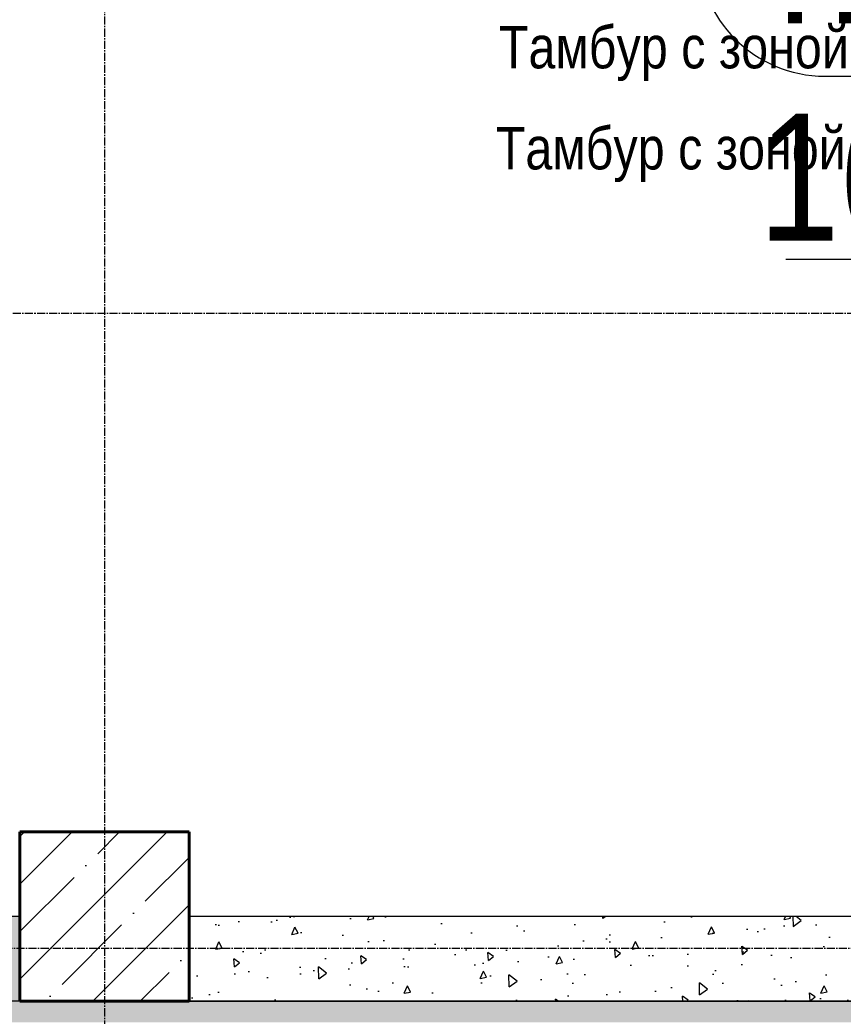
# Model space of a CAD drawing. Header units: millimetres. Extents: x -231292 to 573618, y -153144 to 564035.
# Drawn here: x 108729 to 110674, y 434742 to 437095 of the extents above; entities that cross this region are included whole.
import ezdxf
from ezdxf.enums import TextEntityAlignment as Align

# ---------------------------------------------------------------- set-up
doc = ezdxf.new("R2010")
doc.units = ezdxf.units.MM
doc.linetypes.add('CENTER2', pattern=[28.575, 19.05, -3.175, 3.175, -3.175])
doc.linetypes.add('HIDDEN2', pattern=[4.7625, 3.175, -1.5875])
doc.layers.get('0').update_dxf_attribs({"color": 250})
doc.layers.get('Defpoints').update_dxf_attribs({"color": 250})
for name, color, linetype, lineweight in [('A-AREA', 250, 'Continuous', 15), ('АР_Area', 250, 'Continuous', 5), ('АР_Колонны', 250, 'Continuous', 35), ('АР_площадь пом', 250, 'Continuous', 5), ('АР_Стены ЖБ', 250, 'Continuous', 35), ('АР_Стены ПЕНОблок', 250, 'Continuous', 20), ('АР_Стены_дефшов', 250, 'Continuous', 0), ('АР_Штриховка', 250, 'Continuous', 0), ('РД_Оси_100', 250, 'Continuous', 0)]:
    doc.layers.add(name, color=color, linetype=linetype, lineweight=lineweight)
doc.styles.add('style1', font='ARIALN.TTF')

# ---------------------------------------------------------------- blocks, each defined once
blk = doc.blocks.new('СОШ_2200_АР_ОСИ_М100_28.05.24')
at = {"layer": 'РД_Оси_100', "linetype": 'CENTER2'}
for points in [[(58500, 139938.679), (58500, -6155)], [(119910, 70200), (-5954.958, 70200)], [(95715.503, 68700), (-5454.958, 68700), (-5954.958, 68850)]]:
    blk.add_lwpolyline(points, dxfattribs=at)
blk = doc.blocks.new('MOK-МаркаПом_овал_ареал')
for p, q in [((-2.75, 3), (2.75, 3)), ((-2.75, -3), (2.75, -3))]:
    blk.add_line(p, q)
for centre, radius, start, end in [((-2.75, 0), 3, 90, 270), ((2.75, 0), 3, 270, 90), ((-3.75, 0), 3.5, 0, 0.001)]:
    blk.add_arc(centre, radius, start, end)
at = {"color": 0, "style": 'style1'}
blk.add_attdef('АР-ПОМЕЩЕНИЕ:НОМЕР', text='', height=3.5, dxfattribs=at).set_placement((0, 0), align=Align.MIDDLE)
at = {"layer": 'Defpoints', "color": 2, "style": 'style1'}
blk.add_attdef('АР-ПОМЕЩЕНИЕ:НАИМЕНОВАНИЕ', text='', height=1, dxfattribs=at).set_placement((-0.094, -4.814), align=Align.MIDDLE)
blk = doc.blocks.new('MOK-МаркаПомещения1')
at = {"layer": 'A-AREA', "color": 0}
blk.add_line((-3.651, -1.944), (3.649, -1.944), dxfattribs=at)
at = {"layer": 'A-AREA', "color": 0, "style": 'style1'}
blk.add_attdef('АР-ПОМЕЩЕНИЕ:ПЛОЩАДЬ', text='', height=3, dxfattribs=at).set_placement((0, 0), align=Align.MIDDLE)
at = {"layer": 'Defpoints', "style": 'style1', "flags": 8}
blk.add_attdef('АР-ПОМЕЩЕНИЕ:НАИМЕНОВАНИЕ', text='', height=1, dxfattribs=at).set_placement((0, 2.956), align=Align.MIDDLE)

msp = doc.modelspace()

# ---------------------------------------------------------------- hatches: boundary and pattern name
at = {"layer": 'АР_Штриховка', "linetype": 'Continuous', "lineweight": 5}
h = msp.add_hatch(dxfattribs=at)
h.set_pattern_fill('ANSI35', color=256, scale=25, style=0)
h.set_pattern_definition([(45, (50428.77, 366201.75), (-112.2532, 112.2532), []), (45, (50541.02, 366201.75), (-112.2532, 112.2532), [198.4375, -39.6875, 0, -39.6875])])
h.paths.add_polyline_path([(108728.768, 434776.753), (109128.768, 434776.753), (109128.768, 435176.753), (108728.768, 435176.753)], flags=0)
at = {"layer": 'АР_Штриховка', "linetype": 'Continuous', "lineweight": 0}
h = msp.add_hatch(dxfattribs=at)
h.set_pattern_fill('AR-CONC', color=256, angle=-315, style=0)
h.set_pattern_definition([(95, (50428.77, 366201.75), (140.09465, 117.55338), [19.05, -209.55]), (40, (50428.77, 366201.75), (-160.01845, 110.17673), [15.24, -167.6406]), (145.45144, (50440.44, 366211.55), (-19.9238, 227.7301), [16.19, -178.09024]), (91.1842, (50392.85, 366237.67), (221.41024, 161.9534), [28.575, -314.325]), (141.63556, (50411.3, 366251.17), (-7.0866, 342.8268), [24.285, -267.1356]), (36.18415, (50392.85, 366237.67), (-7.0866, 342.8268), [22.86, -251.4597]), (66, (50419.79, 366246.65), (179.51998, 34.89515), [19.05, -209.55]), (11, (50419.79, 366246.65), (-86.53993, 173.9412), [15.24, -167.64]), (116.45145, (50434.75, 366249.56), (92.98005, 208.83634), [16.19, -178.08994]), (82.5, (50428.77, 366201.75), (-57.60547, 61.973414), [0, -165.608, 0, -170.18, 0, -168.275]), (52.5, (50428.77, 366201.75), (-23.58973, 118.087), [0, -97.028, 0, -161.798, 0, -64.135]), (12.5, (50388.716, 366161.7), (99.927863, 91.826196), [0, -63.5, 0, -198.12, 0, -262.89]), (2.5, (50370.76, 366143.74), (86.7639, 122.7224), [0, -82.55, 0, -131.572, 0, -186.69])])
h.paths.add_polyline_path([(103728.768, 434976.757), (103728.768, 434776.757), (104228.765, 434776.756), (104162.099, 434926.757), (104028.765, 434976.757)], flags=0)
h.paths.add_polyline_path([(104228.765, 434976.756), (104162.099, 434926.757), (104228.765, 434776.756), (104758.691, 434776.756), (104758.691, 434976.756)], flags=0)
h.paths.add_polyline_path([(106758.833, 434976.755), (106758.833, 434776.755), (108728.768, 434776.754), (108728.768, 434976.754)], flags=0)
h = msp.add_hatch(dxfattribs=at)
h.set_pattern_fill('AR-CONC', color=256, angle=-315, style=0)
h.set_pattern_definition([(95, (50428.77, 366201.75), (140.09465, 117.55338), [19.05, -209.55]), (40, (50428.77, 366201.75), (-160.01845, 110.17673), [15.24, -167.6406]), (145.45144, (50440.44, 366211.55), (-19.9238, 227.7301), [16.19, -178.09024]), (91.1842, (50392.85, 366237.67), (221.41024, 161.9534), [28.575, -314.325]), (141.63556, (50411.3, 366251.17), (-7.0866, 342.8268), [24.285, -267.1356]), (36.18415, (50392.85, 366237.67), (-7.0866, 342.8268), [22.86, -251.4597]), (66, (50419.79, 366246.65), (179.51998, 34.89515), [19.05, -209.55]), (11, (50419.79, 366246.65), (-86.53993, 173.9412), [15.24, -167.64]), (116.45145, (50434.75, 366249.56), (92.98005, 208.83634), [16.19, -178.08994]), (82.5, (50428.77, 366201.75), (-57.60547, 61.973414), [0, -165.608, 0, -170.18, 0, -168.275]), (52.5, (50428.77, 366201.75), (-23.58973, 118.087), [0, -97.028, 0, -161.798, 0, -64.135]), (12.5, (50388.716, 366161.7), (99.927863, 91.826196), [0, -63.5, 0, -198.12, 0, -262.89]), (2.5, (50370.76, 366143.74), (86.7639, 122.7224), [0, -82.55, 0, -131.572, 0, -186.69])])
h.paths.add_polyline_path([(109128.768, 434976.754), (109128.768, 434776.754), (112428.768, 434776.753), (112428.768, 434976.753)], flags=0)
h = msp.add_hatch(dxfattribs=at)
h.set_pattern_fill('HONEY', color=256, scale=10, style=0)
h.set_pattern_definition([(0, (50428.768, 366201.753), (47.625, 27.4963064), [31.75, -63.5]), (120, (50428.768, 366201.753), (-47.625, 27.496307), [31.75, -63.5]), (60, (50428.768, 366201.753), (1e-07, 54.992613), [-63.5, 31.75])])
h.paths.add_polyline_path([(95928.768, 434776.753), (95928.768, 434726.753), (104818.768, 434726.753), (104818.768, 434776.753)], flags=0)
h.paths.add_polyline_path([(106698.768, 434776.753), (106698.768, 434726.753), (116228.768, 434726.753), (116228.768, 434776.753)], flags=0)

# ---------------------------------------------------------------- linework, layer by layer
at = {"layer": 'АР_Колонны', "linetype": 'HIDDEN2', "lineweight": 25}
for p, q in [((108728.768, 435176.753), (109128.768, 435176.753)), ((108728.768, 434776.753), (108728.768, 435176.753)), ((109128.768, 435176.753), (109128.768, 434776.753)), ((109128.768, 434776.753), (108728.768, 434776.753))]:
    msp.add_line(p, q, dxfattribs=at)
at = {"layer": 'АР_Колонны', "linetype": 'Continuous', "lineweight": 35}
for p, q in [((109128.768, 435176.753), (108728.768, 435176.753)), ((108728.768, 435176.753), (108728.768, 434776.753)), ((109128.768, 434776.753), (109128.768, 435176.753)), ((108728.768, 434776.753), (109128.768, 434776.753))]:
    msp.add_line(p, q, dxfattribs=at)
at = {"layer": 'АР_Стены ЖБ', "linetype": 'Continuous', "lineweight": 40}
for p, q in [((109128.768, 435176.753), (108728.768, 435176.753)), ((108728.768, 435176.753), (108728.768, 434776.753)), ((109128.768, 434776.753), (109128.768, 435176.753)), ((108728.768, 434776.753), (109128.768, 434776.753))]:
    msp.add_line(p, q, dxfattribs=at)
at = {"layer": 'АР_Стены ПЕНОблок', "linetype": 'Continuous', "lineweight": 20}
for p, q in [((108728.768, 434976.754), (106758.833, 434976.755)), ((108728.768, 434776.754), (108728.768, 434976.754)), ((109128.768, 434976.754), (109128.768, 434776.754)), ((112428.768, 434976.753), (109128.768, 434976.754)), ((109128.768, 434776.754), (112428.768, 434776.753))]:
    msp.add_line(p, q, dxfattribs=at)
at = {"layer": 'АР_Стены_дефшов', "linetype": 'Continuous', "lineweight": 0}
msp.add_line((116228.768, 434776.753), (106698.768, 434776.753), dxfattribs=at)

# ---------------------------------------------------------------- block references
at = {"layer": 'АР_Area', "linetype": 'Continuous', "lineweight": 5, "xscale": 100, "yscale": 100, "zscale": 100}
msp.add_blockref('MOK-МаркаПом_овал_ареал', (110905.898, 437262.348), dxfattribs=at).add_auto_attribs({'АР-ПОМЕЩЕНИЕ:НОМЕР': '4.029', 'АР-ПОМЕЩЕНИЕ:НАИМЕНОВАНИЕ': 'Тамбур с зоной безопасности для МГН'})
at = {"layer": 'АР_площадь пом', "linetype": 'Continuous', "lineweight": 5}
ref = msp.add_blockref('MOK-МаркаПомещения1', (110903.788, 436724.139), dxfattribs=dict(at, xscale=100, yscale=100, zscale=100))
ref.add_attrib('АР-ПОМЕЩЕНИЕ:НАИМЕНОВАНИЕ', 'Тамбур с зоной безопасности для МГН', dxfattribs={"layer": 'Defpoints', "height": 100, "style": 'style1'}).set_placement((110903.788, 437019.702), align=Align.MIDDLE)
ref.add_attrib('АР-ПОМЕЩЕНИЕ:ПЛОЩАДЬ', '16.51', dxfattribs={"layer": 'A-AREA', "color": 0, "height": 300, "style": 'style1'}).set_placement((110903.788, 436724.139), align=Align.MIDDLE)
at = {"layer": 'РД_Оси_100'}
msp.add_blockref('СОШ_2200_АР_ОСИ_М100_28.05.24', (50428.768, 366201.753), dxfattribs=at)

doc.saveas('drawing.dxf')
